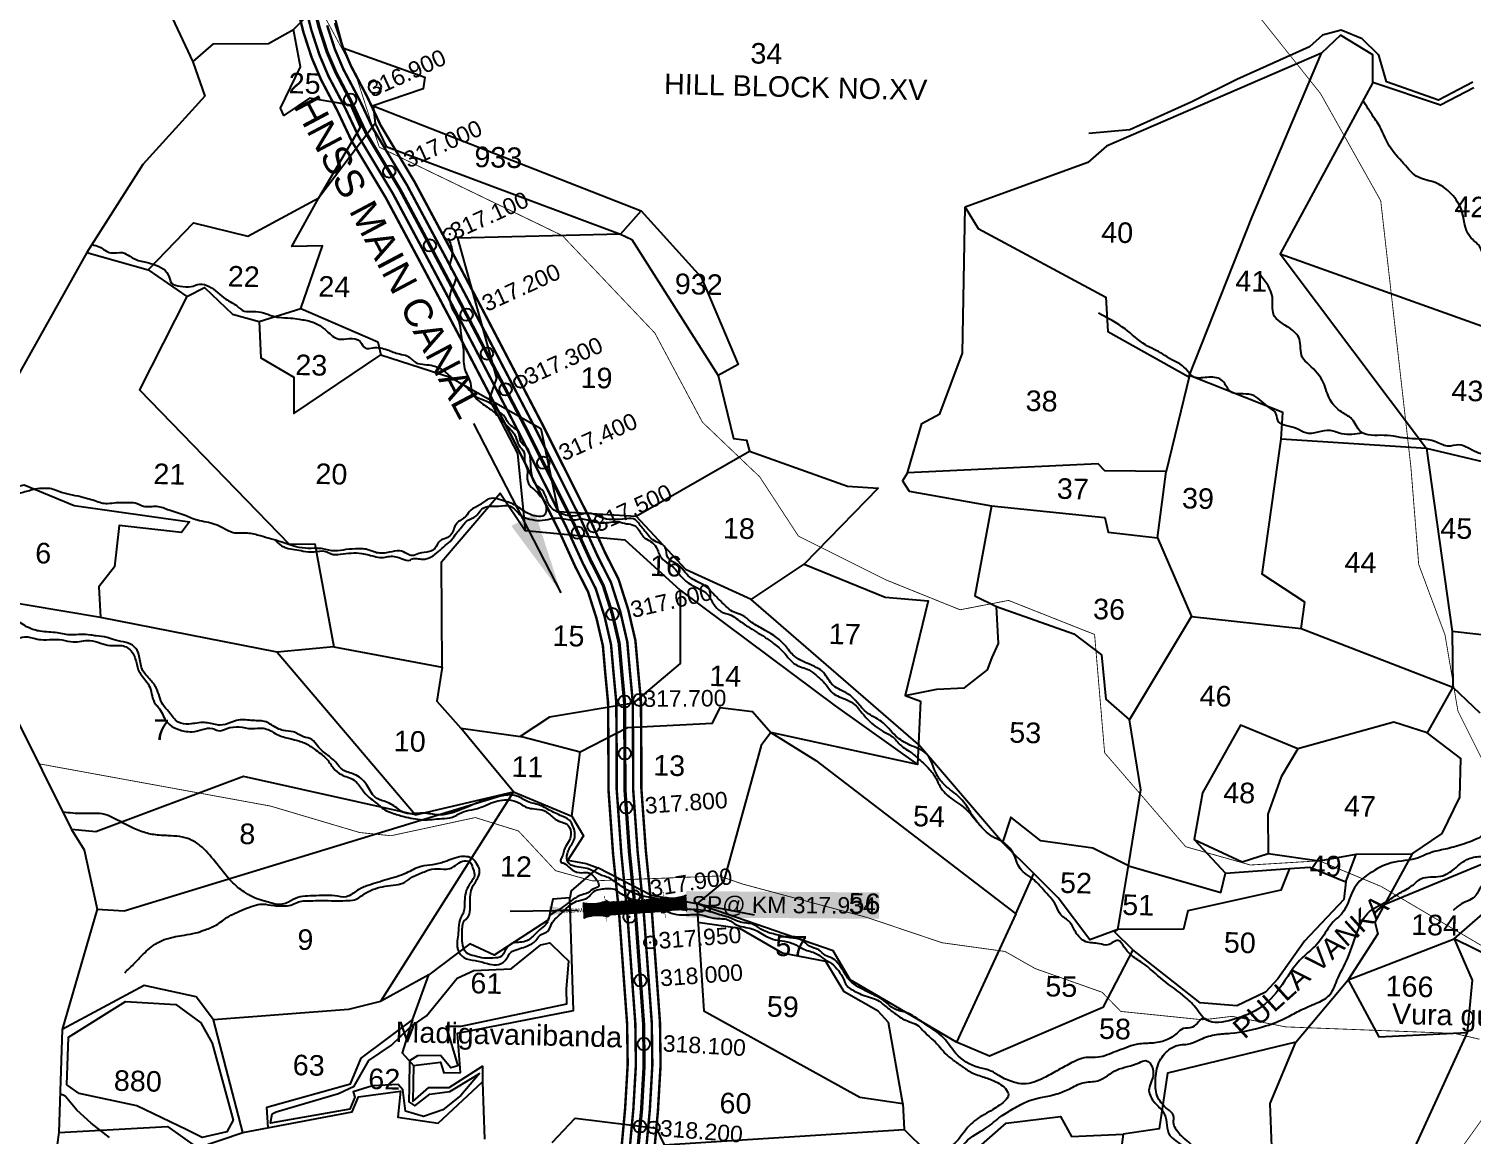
# Model space of a CAD drawing. Header units: feet. Extents: x 786471 to 797175, y 1568667 to 1582707.
# Drawn here: x 788539 to 790295, y 1574299 to 1575644 of the extents above; entities that cross this region are included whole.
import ezdxf
from ezdxf.enums import TextEntityAlignment as Align

# ---------------------------------------------------------------- set-up
doc = ezdxf.new("R2010")
doc.units = ezdxf.units.FT
doc.header["$LTSCALE"] = 15
doc.header["$MEASUREMENT"] = 0
doc.header["$PDMODE"] = 32
doc.header["$PDSIZE"] = 15
doc.linetypes.add('HIDDEN2', pattern=[0.1875, 0.125, -0.0625])
for name, color, linetype in [('CANAL1', 7, 'Continuous'), ('CSMark', 72, 'Continuous'), ('HILL', 17, 'Continuous'), ('PLOT', 7, 'Continuous'), ('PLOT NO', 7, 'Continuous'), ('ROADS', 6, 'Continuous'), ('STRUCTURE', 5, 'Continuous'), ('TANKS-STREAM', 4, 'Continuous'), ('text2', 7, 'Continuous'), ('VILLAGE STONES', 240, 'Continuous')]:
    doc.layers.add(name, color=color, linetype=linetype)
doc.layers.add('VILLAGE BOUNDRY', color=5, linetype='HIDDEN2', lineweight=100)
doc.styles.get("Standard").update_dxf_attribs({"font": 'arial.ttf'})
doc.linetypes.add('DOTS', pattern='A,1e-06,-3,["●",Standard,S=3,R=0,X=-1.25,Y=-1.25],-3', length=6.000001)
doc.dimstyles.get("Standard").update_dxf_attribs({"dimtxt": 0.18, "dimasz": 35, "dimexe": 0.18, "dimexo": 0.0625, "dimgap": 0.09, "dimtad": 0, "dimtih": 1, "dimtoh": 1, "dimdec": 4, "dimzin": 0, "dimdsep": 46, "dimtxsty": 'Standard', "dimcen": 0.09, "dimadec": 0, "dimazin": 0, "dimtfac": 1, "dimtdec": 4, "dimtofl": 0, "dimtmove": 0, "dimatfit": 3, "dimfxl": 1, "dimtolj": 1, "dimtzin": 0, "dimarcsym": 0})

# ---------------------------------------------------------------- blocks, each defined once
blk = doc.blocks.new('SP')
at = {"layer": 'STRUCTURE'}
h = blk.add_hatch(dxfattribs=at)
h.set_pattern_fill('DASH', color=256, scale=8, style=0)
edge = h.paths.add_edge_path()
edge.add_spline(control_points=[(769825.7, 1706742.1), (769825.3, 1706741.8), (769823.8, 1706740.8), (769820.9, 1706740.3), (769817, 1706739.7), (769811.4, 1706738.9), (769804, 1706739.7), (769798.4, 1706741), (769795.6, 1706741.6)], knot_values=[0, 0, 0, 0, 1.613557, 5.24513, 8.624976, 13.470124, 22.190216, 30.746377, 30.746377, 30.746377, 30.746377], degree=3, periodic=0)
edge.add_line((769795.6, 1706741.6), (769792.6, 1706739.6))
edge.add_line((769792.6, 1706739.6), (769732.6, 1706739.6))
edge.add_line((769732.6, 1706739.6), (769729.6, 1706741.6))
edge.add_spline(control_points=[(769729.6, 1706741.6), (769726.9, 1706740.9), (769721.3, 1706739.5), (769713.9, 1706738.5), (769708.3, 1706739.1), (769704.4, 1706739.6), (769701.5, 1706740), (769700, 1706741), (769699.5, 1706741.3)], knot_values=[0, 0, 0, 0, 8.556161, 17.276253, 22.121402, 25.501247, 29.13282, 30.746377, 30.746377, 30.746377, 30.746377], degree=3, periodic=0)
edge.add_line((769699.5, 1706741.3), (769699.5, 1706722.1))
edge.add_spline(control_points=[(769699.5, 1706722.1), (769700, 1706722.4), (769701.4, 1706723.4), (769704.3, 1706724), (769708.2, 1706724.5), (769713.8, 1706725.3), (769721.2, 1706724.5), (769726.8, 1706723.3), (769729.6, 1706722.6)], knot_values=[0, 0, 0, 0, 1.613557, 5.24513, 8.624976, 13.470124, 22.190216, 30.746377, 30.746377, 30.746377, 30.746377], degree=3, periodic=0)
edge.add_line((769729.6, 1706722.6), (769732.6, 1706724.6))
edge.add_line((769732.6, 1706724.6), (769792.6, 1706724.6))
edge.add_line((769792.6, 1706724.6), (769795.6, 1706722.6))
edge.add_spline(control_points=[(769795.6, 1706722.6), (769798.4, 1706723.3), (769803.9, 1706724.8), (769811.3, 1706725.8), (769817, 1706725.1), (769820.9, 1706724.7), (769823.8, 1706724.2), (769825.2, 1706723.3), (769825.7, 1706723)], knot_values=[0, 0, 0, 0, 8.556161, 17.276253, 22.121402, 25.501247, 29.13282, 30.746377, 30.746377, 30.746377, 30.746377], degree=3, periodic=0)
edge.add_line((769825.7, 1706723), (769825.7, 1706742.1))
h.paths.add_polyline_path([(769764.2, 1706732.1, -1), (769761.1, 1706732.1, -1)], flags=0)
h.paths.add_polyline_path([(769761.1, 1706732.1, 1), (769764.2, 1706732.1, 1)], flags=16)
at = {"layer": 'STRUCTURE', "const_width": 0.628}
for points in [[(769726.6, 1706747.6), (769726.6, 1706743.6), (769732.6, 1706739.6), (769792.6, 1706739.6), (769798.6, 1706743.6), (769798.6, 1706747.6)], [(769726.6, 1706716.6), (769726.6, 1706720.6), (769732.6, 1706724.6), (769792.6, 1706724.6), (769798.6, 1706720.6), (769798.6, 1706716.6)]]:
    blk.add_lwpolyline(points, dxfattribs=at)
at = {"layer": 'STRUCTURE', "color": 3}
blk.add_lwpolyline([(769732.6, 1706724.6), (769792.6, 1706724.6)], dxfattribs=at)
blk.add_lwpolyline([(769732.6, 1706724.6), (769792.6, 1706724.6)], dxfattribs=at)
at = {"layer": 'STRUCTURE', "color": 0}
blk.add_circle((769762.6, 1706732.1), 1.55, dxfattribs=at)
at = {"layer": 'STRUCTURE'}
for points in [[(769699.5, 1706741.3), (769700.9, 1706740.5), (769704.4, 1706739.6), (769707.8, 1706739.2), (769712.6, 1706738.8), (769721.3, 1706739.7), (769729.6, 1706741.6)], [(769825.7, 1706742.1), (769824.3, 1706741.3), (769820.8, 1706740.3), (769817.5, 1706739.8), (769812.7, 1706739.2), (769804, 1706739.9), (769795.6, 1706741.6)], [(769699.5, 1706722.1), (769700.9, 1706723), (769704.4, 1706724), (769707.7, 1706724.5), (769712.5, 1706725), (769721.2, 1706724.4), (769729.6, 1706722.6)], [(769825.7, 1706723), (769824.3, 1706723.8), (769820.8, 1706724.7), (769817.4, 1706725.1), (769812.6, 1706725.5), (769803.9, 1706724.6), (769795.6, 1706722.6)]]:
    blk.add_spline(points, degree=3, dxfattribs=at)
at = {"layer": 'STRUCTURE', "color": 0}
blk.add_text('STREAM', height=5, dxfattribs=at).set_placement((769684.3, 1706732.1), align=Align.MIDDLE_CENTER)
for points in [[(769727.4, 1706732.1), (769700.8, 1706732.1)], [(769824.4, 1706732.1), (769800.5, 1706732.1)]]:
    blk.add_leader(points, dimstyle='Standard', override={"dimasz": 10, "dimgap": 0.09, "dimtad": 0}, dxfattribs=at)

msp = doc.modelspace()

# ---------------------------------------------------------------- linework, layer by layer
for p in [(789269.7, 1574564.4, 7.1), (789294, 1574578, 7), (789294, 1574578, 7), (789294, 1574578, 7)]:
    msp.add_point(p)
at = {"linetype": 'HIDDEN2'}
msp.add_point((789294, 1574578, 7), dxfattribs=at)
at = {"layer": 'CANAL1', "color": 1, "linetype": 'HIDDEN2', "ltscale": 5, "const_width": 4}
msp.add_lwpolyline([(788884.7, 1575675.3), (788892.2, 1575645.3), (788901.8, 1575615.7), (788912.5, 1575590.7), (788932.6, 1575552.4), (788949.1, 1575517.4), (788990.6, 1575448.4), (789037, 1575361.5), (789079.7, 1575280.8), (789145.1, 1575155.5), (789201.5, 1575043.3), (789221.8, 1574998.7), (789237.8, 1574967), (789248.9, 1574932.2), (789257.1, 1574897), (789260.2, 1574862.2), (789263.6, 1574825.9), (789264, 1574779.3), (789264.1, 1574719.9), (789269.6, 1574642.5), (789272.9, 1574610.3), (789276.8, 1574571.9), (789286.8, 1574434.9), (789287.5, 1574384.2), (789284.4, 1574330), (789278.7, 1574268.7)], dxfattribs=at)
at = {"layer": 'CANAL1', "color": 1, "const_width": 3}
for points in [[(788865.2, 1575670.7), (788873, 1575639.8), (788883.1, 1575608.7), (788894.4, 1575582.1), (788914.7, 1575543.5), (788931.4, 1575508), (788973.2, 1575438.5), (789019.4, 1575352.1), (789062, 1575271.5), (789127.3, 1575146.4), (789183.4, 1575034.6), (789203.7, 1574990), (789219.3, 1574959.3), (789229.6, 1574926.9), (789237.3, 1574893.8), (789240.2, 1574860.4), (789243.6, 1574824.9), (789244, 1574779.2), (789244.1, 1574719.1), (789249.7, 1574640.7), (789256.9, 1574570.1), (789266.8, 1574434), (789267.5, 1574384.7), (789264.4, 1574331.5), (789258.8, 1574270.5)], [(788911.4, 1575650.9), (788920.6, 1575622.7), (788930.6, 1575599.2), (788950.5, 1575561.4), (788966.8, 1575526.8), (789008, 1575458.2), (789054.7, 1575370.9), (789097.4, 1575290.1), (789162.9, 1575164.6), (789219.5, 1575051.9), (789239.8, 1575007.3), (789256.4, 1574974.6), (789268.2, 1574937.5), (789276.9, 1574900.1), (789280.1, 1574864.1), (789283.6, 1574826.9), (789284, 1574779.4), (789284.1, 1574720.6), (789289.6, 1574644.2), (789296.7, 1574573.6), (789306.8, 1574435.8), (789307.5, 1574383.8), (789304.3, 1574328.5), (789298.7, 1574267)]]:
    msp.add_lwpolyline(points, dxfattribs=at)
at = {"layer": 'CANAL1', "color": 5, "const_width": 3}
for points in [[(788874.9, 1575673), (788882.6, 1575642.5), (788892.5, 1575612.2), (788903.4, 1575586.4), (788923.6, 1575548), (788940.3, 1575512.7), (788981.9, 1575443.4), (789028.2, 1575356.8), (789070.9, 1575276.2), (789136.2, 1575150.9), (789192.4, 1575038.9), (789212.8, 1574994.3), (789228.6, 1574963.2), (789239.3, 1574929.6), (789247.2, 1574895.4), (789250.2, 1574861.3), (789253.6, 1574825.4), (789254, 1574779.2), (789254.1, 1574719.5), (789259.7, 1574641.6), (789266.8, 1574571), (789276.8, 1574434.5), (789277.5, 1574384.5), (789274.4, 1574330.7), (789268.8, 1574269.6)], [(788901.8, 1575648.1), (788911.2, 1575619.2), (788921.5, 1575594.9), (788941.5, 1575556.9), (788957.9, 1575522.1), (788999.3, 1575453.3), (789045.9, 1575366.2), (789088.6, 1575285.5), (789154, 1575160.1), (789210.5, 1575047.6), (789230.8, 1575003), (789247.1, 1574970.8), (789258.6, 1574934.9), (789267, 1574898.5), (789270.1, 1574863.2), (789273.6, 1574826.4), (789274, 1574779.3), (789274.1, 1574720.2), (789279.6, 1574643.3), (789286.8, 1574572.7), (789296.8, 1574435.3), (789297.5, 1574384), (789294.4, 1574329.2), (789288.7, 1574267.9)]]:
    msp.add_lwpolyline(points, dxfattribs=at)
at = {"layer": 'CSMark', "color": 3}
for p in [(788929.8, 1575557.7), (788977.4, 1575470.3), (789026.9, 1575380.5), (789071.5, 1575296.3), (789096.3, 1575249), (789119, 1575205.5), (789164.8, 1575116.2), (789207, 1575031.1), (789248.9, 1574932.2), (789263.6, 1574825.9), (789264, 1574762.7), (789265.8, 1574697), (789275, 1574589.4), (789276.2, 1574577.4), (789283, 1574486.8), (789287.1, 1574409.6), (789282.5, 1574309.3)]:
    msp.add_point(p, dxfattribs=at)
at = {"layer": 'CSMark', "color": 2}
msp.add_point((789274, 1574578), dxfattribs=at)
at = {"layer": 'HILL', "lineweight": -2}
for points in [[(790295.7, 1575579.1), (790254, 1575557), (790190.8, 1575579.5), (790181.3, 1575612), (790161.2, 1575631.6), (790135.4, 1575642.1), (790112.9, 1575636), (790097.1, 1575622.1), (790008.4, 1575582.1), (789953.8, 1575555.1), (789878.2, 1575521.2), (789828.5, 1575516.5)], [(788839.8, 1574327), (788915.5, 1574349.3), (788934.6, 1574358.2), (788952.5, 1574389.4), (788980.3, 1574408.2), (789002.9, 1574430), (789022.9, 1574443.9), (789060.2, 1574489.8), (789080.3, 1574499), (789125.7, 1574500.9), (789162, 1574530.3), (789172.8, 1574532.4), (789187.7, 1574518), (789195.5, 1574510.8), (789192.7, 1574476.4), (789192.9, 1574457.9), (789064.5, 1574430.9), (789046.8, 1574430.8), (789060.9, 1574383.1), (789052.5, 1574380.8), (789039.6, 1574395.6), (789011.8, 1574395.3), (789001.9, 1574389.1), (789001.5, 1574357.3), (789001.3, 1574339.2), (789008.6, 1574334.6), (789026.9, 1574348.4), (789051, 1574351.7), (789080.7, 1574369.7), (789087.1, 1574373.6), (789064.7, 1574347), (789042.6, 1574329.6), (789018.9, 1574321.6), (788997.1, 1574327.8), (788994.1, 1574353.8), (788988.3, 1574360.4), (788957.1, 1574358.7), (788933.5, 1574351.6), (788935.5, 1574344.9), (788929.5, 1574330.3), (788844.4, 1574315.4), (788833, 1574313.4), (788834.8, 1574324.5), (788839.8, 1574327)], [(788585, 1574359.8), (788587.2, 1574417.8), (788656.7, 1574461.3), (788717.9, 1574457.8), (788748.1, 1574435.5), (788762, 1574410.8), (788787.7, 1574317), (788779.8, 1574302.8), (788750, 1574295.9), (788731, 1574305.1), (788670.4, 1574334.6), (788600, 1574349.5), (788585, 1574359.8)]]:
    msp.add_lwpolyline(points, dxfattribs=at)
at = {"layer": 'PLOT', "lineweight": -2}
for points in [[(788580.6, 1576038), (788618.8, 1575858.3), (788671.2, 1575747.9), (788701.1, 1575683.5), (788738.3, 1575603.5), (788753, 1575562), (788677.6, 1575478.9), (788609.7, 1575371.7), (788495.6, 1575169.4)], [(788903.6, 1575686), (788920.9, 1575620.7), (789020.8, 1575585), (789018.8, 1575571), (788957.8, 1575550.1), (789283.9, 1575422.4), (789356.9, 1575341.9), (789401.8, 1575235.9), (789377.7, 1575222.3), (789396.1, 1575145.7), (789412, 1575143.6), (789415.8, 1575130.3), (789534.9, 1575088), (789572.3, 1575085.3), (789482.3, 1574992.9), (789580.6, 1574953), (789632.9, 1574948.2), (789605, 1574833.2), (789623.8, 1574826.4), (789620.2, 1574749.3), (789441.8, 1574788.3), (789429.9, 1574772.4), (789384, 1574606.8), (789351.5, 1574579.9), (789296.6, 1574590), (789231.3, 1574623.6), (789198.6, 1574595.9), (789197, 1574587.1), (789176.6, 1574585.8), (789171, 1574560.6), (789104.9, 1574517.7), (789075.6, 1574531.4), (789025.5, 1574493.7), (788966.6, 1574461.1), (788927.9, 1574451.4), (788763.7, 1574438.8), (788742.4, 1574467.1), (788679.3, 1574480.8), (788579.7, 1574427.3)], [(788738.3, 1575603.5), (788763.6, 1575625.6), (788830.7, 1575626), (788860.8, 1575643), (788903.6, 1575686)], [(788609.7, 1575371.7), (788684.2, 1575351), (788739.2, 1575407.8), (788805.2, 1575391.9), (788891.9, 1575438.5), (788942.3, 1575524.2), (788930.7, 1575551), (788880.5, 1575559.6), (788849.3, 1575538.3), (788845, 1575547.4), (788869.5, 1575597.5), (788860.8, 1575643)], [(790296.7, 1575571.9), (790256.5, 1575551.2), (790173.8, 1575578.6), (790174.2, 1575612.1), (790134.8, 1575636.3), (790111.4, 1575614.4), (789849.9, 1575501), (789827.3, 1575481.2), (789677.9, 1575426.9), (789693.7, 1575400.9), (789849, 1575317.4), (789851.6, 1575275.7), (789950.2, 1575220.9), (790027.4, 1575415.2), (790111.4, 1575614.4)], [(790173.8, 1575578.6), (790061.2, 1575370.2), (790422.8, 1575240.8), (790394.9, 1575096.9), (790239.1, 1575133.5), (790062.6, 1575145.1), (790064.6, 1575177.3), (789950.9, 1575222.5), (789922.7, 1575105.8), (789848.1, 1575106.3), (789839.8, 1575115), (789607.9, 1575104.1), (789625.2, 1575164), (789647.4, 1575175.6), (789674.8, 1575249.3), (789677.9, 1575426.9)], [(788957.8, 1575550.1), (788960.2, 1575528.9), (788891.9, 1575438.5)], [(788960.2, 1575528.9), (788973.7, 1575500.7), (789258.8, 1575394.2), (789283.9, 1575422.4)], [(788684.2, 1575351), (788731.1, 1575318.3), (788752.6, 1575329.3), (788786.7, 1575296.8), (788819.3, 1575288.1), (788869.8, 1575303.8), (788896.4, 1575379.9), (788858.9, 1575379.1), (788891.9, 1575438.5)], [(789258.8, 1575394.2), (789060.5, 1575389.2), (789107.7, 1575219.3), (789098.8, 1575193.5)], [(789258.8, 1575394.2), (789272.4, 1575387.8), (789377.7, 1575222.3)], [(790061.2, 1575370.2), (790239.1, 1575133.5)], [(788731.1, 1575318.3), (788673.6, 1575205.1), (788855.5, 1575017.3), (788886.9, 1575017.6), (788909.9, 1574892.6), (789041.6, 1574867.9), (789041, 1574996), (789112.2, 1575079.1), (789142.8, 1575033.8)], [(788869.8, 1575303.8), (788963.5, 1575263.2), (788967.3, 1575247.6), (789051.7, 1575220.2), (789161.7, 1575158), (789183, 1575057.2), (789277.9, 1575051.4), (789415.8, 1575130.3)], [(788819.3, 1575288.1), (788821, 1575243.7), (788861.3, 1575220.4), (788861.3, 1575176), (788967.3, 1575247.6)], [(789098.8, 1575193.5), (789133.4, 1575127.6), (789142.8, 1575033.8), (789264.1, 1575022.7), (789331.5, 1574961.5), (789520.1, 1574820.7), (789620.2, 1574749.3)], [(790086.7, 1574914.6), (790091.2, 1574946.9), (790039.4, 1574980.9), (790062.6, 1575145.1)], [(790239.1, 1575133.5), (790270.7, 1574911.3)], [(789607.9, 1575104.1), (789601.7, 1575094.4), (789610.1, 1575081.9), (789709.9, 1575063.7), (789848, 1575049.7), (789852, 1575031.8), (789912.1, 1575025), (789922.7, 1575105.8)], [(788479.8, 1575076.3), (788533.1, 1575089.6), (788594, 1575064.2), (788734.4, 1575044.3), (788724.7, 1575031.4), (788648.8, 1575039.9), (788643, 1574989.6), (788624.3, 1574965.4), (788626.3, 1574928)], [(789709.9, 1575063.7), (789689.7, 1574954.5), (789716.1, 1574941.4)], [(789417.9, 1574949.9), (789338.7, 1574986.1), (789277.9, 1575051.4)], [(789912.1, 1575025), (789953.6, 1574929.2)], [(789621.3, 1574773.6), (789417.9, 1574949.9), (789482.3, 1574992.9)], [(788447.4, 1574958.1), (788591, 1574670.2), (788606.1, 1574645.6), (788622.2, 1574573.4), (788579.7, 1574427.3), (788575.3, 1574301.8), (788571.6, 1574272.7), (788558.8, 1574174), (788460.7, 1574078.4)], [(788909.9, 1574892.6), (788841.2, 1574885.8), (788626.3, 1574928), (788447.4, 1574958.1)], [(789331.5, 1574961.5), (789331.3, 1574872.1), (789274.1, 1574824), (789172.4, 1574807.1), (789136.8, 1574783.5)], [(789605, 1574833.2), (789643.4, 1574841), (789677.1, 1574842.8), (789705.1, 1574864.3), (789710.8, 1574879.4), (789718.8, 1574896.7), (789716.1, 1574941.4), (789810.3, 1574908.3), (789844.1, 1574882.7), (789849.3, 1574828.8), (789878.1, 1574803.7), (789953.6, 1574929.2), (790086.7, 1574914.6), (790271.4, 1574843.4), (790240.3, 1574788.1), (790199.4, 1574800.9), (790082.9, 1574768.6), (790013, 1574797.4), (789966.6, 1574714.8), (789956.8, 1574658.2), (790015, 1574631.1), (790046.6, 1574641.4), (790108.9, 1574632.3), (790153.8, 1574640.4), (790221.8, 1574640.6), (790258.2, 1574665.7), (790279.9, 1574709.8), (790281.1, 1574756.5), (790240.3, 1574788.1)], [(790331.6, 1574904.3), (790270.7, 1574911.3), (790271.4, 1574843.4), (790304, 1574812.4)], [(788841.2, 1574885.8), (789009.3, 1574688.1), (789128.7, 1574716.1)], [(789041.6, 1574867.9), (789035.2, 1574826.6), (789064.5, 1574793.7), (789140.1, 1574783), (789209.5, 1574764.8), (789267.3, 1574794.4), (789370.5, 1574799.5), (789380, 1574818.8), (789419.3, 1574814), (789441.8, 1574788.3)], [(789876.7, 1574626.3), (789891.8, 1574718.7), (789878.1, 1574803.7)], [(788622.2, 1574573.4), (788655, 1574571.4), (789128.7, 1574716.1), (789064.5, 1574793.7)], [(789441.8, 1574788.3), (789496.4, 1574754.4), (789739.8, 1574567.8), (789761.6, 1574616.7), (789723.5, 1574654.6), (789621.3, 1574773.6)], [(789128.7, 1574716.1), (789199.4, 1574686.6), (789209.5, 1574764.8)], [(790082.9, 1574768.6), (790062.5, 1574734.5), (790046.2, 1574689.1), (790046.6, 1574641.4)], [(789009.3, 1574688.1), (788800.2, 1574734.9), (788620.5, 1574667.6), (788591, 1574670.2)], [(789128.7, 1574716.1), (788966.6, 1574461.1)], [(789199.4, 1574686.6), (789213.6, 1574662.8), (789194.6, 1574632.9), (789216.9, 1574629), (789231.3, 1574623.6)], [(789956.8, 1574658.2), (789994.8, 1574617.1), (790072.8, 1574622.9), (790061.9, 1574596.8), (789949, 1574571.3), (789943.5, 1574549.2), (789863.7, 1574548.8), (789876.7, 1574626.3), (789833.3, 1574647.6), (789770, 1574656.4), (789733.7, 1574685.5), (789723.5, 1574654.6)], [(789876.7, 1574626.3), (789989, 1574593.9), (789994.8, 1574617.1)], [(790072.8, 1574622.9), (790097.2, 1574624.5), (790141, 1574606.7), (790153.8, 1574640.4)], [(790221.8, 1574640.6), (790176.3, 1574557.6), (790180, 1574543.6), (790143.8, 1574487.8), (790272.8, 1574537.4), (790377.4, 1574628.7), (790335.7, 1574640.1), (790187.8, 1574578.6)], [(789863.7, 1574548.8), (789829.9, 1574536.3), (789791.2, 1574587.1), (789761.6, 1574616.7)], [(790141, 1574606.7), (790138.8, 1574585.2), (790090.9, 1574534.5), (790058.5, 1574488.8), (790043.5, 1574472.7), (790008.7, 1574455.9), (789964, 1574459.5), (789882.2, 1574524), (789859.8, 1574545.9), (789863.7, 1574548.8)], [(790459.5, 1574609.1), (790447.6, 1574594.1), (790439.2, 1574555.2), (790418, 1574559.3), (790411.5, 1574557.8), (790406.3, 1574538.3), (790364.2, 1574546.6), (790348.8, 1574500.2), (790272.8, 1574537.4), (790294.7, 1574487.3), (790288.9, 1574423.4), (790225, 1574284.6), (790161.1, 1574126.5), (790025.4, 1574098.3)], [(789007.1, 1574383.3), (789039.7, 1574387.6), (789043.7, 1574374.5), (789064.1, 1574375.1), (789060.3, 1574422.8), (789201.7, 1574450.5), (789197, 1574587.1)], [(789517.4, 1574522.8), (789351.5, 1574579.9)], [(789351.5, 1574579.9), (789360.1, 1574449.8), (789550.1, 1574344.9), (789602.1, 1574337.4), (789603.9, 1574305.5)], [(789602.1, 1574337.4), (789584.7, 1574435.6), (789572.2, 1574449.6), (789530.7, 1574473), (789508.4, 1574509.9), (789456, 1574520.2), (789403.8, 1574550.2), (789353, 1574557.3)], [(789739.8, 1574567.8), (789667.5, 1574411.7), (789579.8, 1574463.1), (789538.3, 1574487.7), (789517.4, 1574522.8)], [(789882.2, 1574524), (789845.6, 1574453.8), (789707.8, 1574394.9), (789667.5, 1574411.7)], [(788830, 1574307.7), (788828.5, 1574332.6), (788930.1, 1574361.1), (788943.1, 1574392.2), (789005.7, 1574439.1), (789025.5, 1574493.7)], [(790080.2, 1574411.9), (790143.8, 1574487.8), (790181.5, 1574418.3), (790288.9, 1574423.4)], [(788575.3, 1574301.8), (788707.7, 1574309.1), (788744.3, 1574283.5), (788799.5, 1574301.9), (788763.7, 1574438.8)], [(789005.7, 1574439.1), (788993.3, 1574398.7), (789007.1, 1574383.3), (789006.1, 1574339.7), (789025.6, 1574356.7), (789050.3, 1574356.9), (789090.7, 1574382.8), (789090.9, 1574363.7)], [(790051.8, 1574263.3), (790049.3, 1574337.2), (790080.2, 1574411.9), (789924, 1574374.2), (789913.9, 1574306.4), (789870.1, 1574300)], [(788799.5, 1574301.9), (788932.5, 1574327.2), (788940.2, 1574345.5), (788991.2, 1574352.2), (788987.9, 1574320.5), (789037, 1574313.4), (789090.9, 1574363.7), (789093.5, 1574293.9)], [(789175.8, 1574289.8), (789203.4, 1574319.4), (789302.1, 1574307.3), (789312, 1574286.8), (789603.9, 1574305.5), (789658.1, 1574252.3), (789727.9, 1574313.2), (789794.1, 1574321.5), (789807.3, 1574297.1), (789870.1, 1574300), (789840.4, 1574074)]]:
    msp.add_lwpolyline(points, dxfattribs=at)
at = {"layer": 'ROADS', "linetype": 'DOTS', "lineweight": -3, "ltscale": 0.25, "const_width": 1}
for points in [[(790457.4, 1574566.1), (790414.7, 1574558.5), (790342.8, 1574624.8), (790310.6, 1574748.3), (790277.5, 1574814.4), (790261.8, 1574907), (790229.8, 1574992.6), (790220.3, 1575111.1), (790183.6, 1575434.8), (790110.5, 1575564.9), (790023.7, 1575673.7), (789959.7, 1575803.1), (789927.5, 1575871.7), (789772.4, 1575981.2), (789585.5, 1576151.3), (789511.5, 1576201.5)], [(790366.2, 1574493.9), (790184, 1574601.2), (790108.9, 1574632.3), (790025.1, 1574627.2), (789946.4, 1574649.4), (789847.7, 1574763.7), (789835.5, 1574907.5), (789730.8, 1574948.9), (789671.9, 1574937.5), (789581.6, 1574973.9), (789475.2, 1575027.1), (789428.2, 1575099), (789358.4, 1575165.6), (789300.5, 1575274), (789188, 1575392.4), (789008.5, 1575479.1), (788965.3, 1575499.9), (788935.9, 1575590.2), (788895, 1575665.7), (788839, 1575726.4), (788819.9, 1575830.1), (788747.1, 1576003.8), (788737.4, 1576068.3), (788733.4, 1576139)], [(788551.1, 1574750.3), (788832.8, 1574698.9), (788941.4, 1574666.7), (788979.5, 1574662.8), (789082.1, 1574684.9), (789134.6, 1574668.6), (789179.7, 1574620.3), (789224.6, 1574607.9), (789310.6, 1574611.2), (789378.9, 1574613.9), (789406.8, 1574604.2), (789558.2, 1574563.6), (789649.9, 1574532.7), (789726.6, 1574522.1), (789763.2, 1574501.3), (789844.6, 1574472.5), (789867.4, 1574449.2), (789967.2, 1574439), (790002.9, 1574443.2), (790068, 1574430.4), (790273.3, 1574422.5), (790303.7, 1574415.4)], [(790359.7, 1574391.7), (790229.4, 1574209.9), (790146.1, 1574123.4), (790129.3, 1574038.5), (790134.6, 1573982.7), (790057.5, 1573922.5), (790025.1, 1573905.5), (789834.2, 1573815.5), (789669.3, 1573704.6), (789530.6, 1573613.8), (789463, 1573509.1), (789403.7, 1573444.3), (789293.5, 1573412.1), (789238.2, 1573385.4), (789173.8, 1573345.4), (789057.5, 1573247.6)]]:
    msp.add_lwpolyline(points, dxfattribs=at)
at = {"layer": 'TANKS-STREAM', "lineweight": -2}
msp.add_lwpolyline([(788637.1, 1574295.9), (788614.8, 1574313.2), (788597.2, 1574329.1), (788583.1, 1574346.1), (788577, 1574349)], dxfattribs=at)
for points in [[(790394.9, 1575096.9), (790393.2, 1575133.5), (790391, 1575164.3), (790382.7, 1575193.5), (790390.2, 1575220.3), (790381.6, 1575237.2), (790371.2, 1575249.4), (790355.6, 1575277.8), (790347.1, 1575297.2), (790333.5, 1575317.2), (790312.7, 1575343.4), (790303.7, 1575379.5), (790292.4, 1575390.9), (790281.3, 1575424.9), (790267.2, 1575445.3), (790249.9, 1575456.8), (790229.5, 1575463.3), (790211.5, 1575480), (790194, 1575501.5), (790180.6, 1575528.3), (790174.8, 1575536.6), (790162.1, 1575557.1)], [(788615.9, 1575381.5), (788624.7, 1575378.7), (788638.6, 1575371.6), (788652.8, 1575371.7), (788661.8, 1575367.4), (788672.1, 1575362.3), (788687, 1575358.7), (788699.6, 1575353.6), (788708.6, 1575344.8), (788712.7, 1575334.5), (788723, 1575330.9), (788736.3, 1575330.4), (788746.9, 1575333.4), (788758.2, 1575330.7), (788778.5, 1575315.3), (788792.1, 1575306.9), (788800.8, 1575300.7), (788812.2, 1575300.3), (788824.3, 1575298.5), (788834.8, 1575295), (788842.9, 1575293.1), (788857.4, 1575292.2), (788867.7, 1575290.8), (788883.4, 1575287.6), (788901.5, 1575276.3), (788916, 1575266.6), (788928.7, 1575267.3), (788942.1, 1575263.5), (788948.1, 1575255.8), (788957.7, 1575256), (788975.1, 1575253.6), (788989.7, 1575248.6), (788999.6, 1575245.9), (789009.9, 1575238), (789020.5, 1575235.7), (789031, 1575234.3), (789045.9, 1575226.4), (789055.6, 1575218), (789064.8, 1575212.7), (789079.8, 1575198.9), (789085.3, 1575192.2), (789093.2, 1575186.3), (789105.4, 1575177.2), (789115.8, 1575166.6), (789128, 1575153.1), (789131, 1575148.4), (789135, 1575137.5), (789141, 1575129.7), (789142.5, 1575116.6), (789145.5, 1575107.2), (789145.1, 1575099.3), (789148.3, 1575088.7), (789156.2, 1575081.5), (789161.6, 1575075.3), (789166.5, 1575069.4), (789168.2, 1575059), (789167.2, 1575053.6), (789148.5, 1575053.6), (789140.4, 1575058.1), (789125.7, 1575067.1), (789119, 1575069.1), (789098.9, 1575072.4), (789087.8, 1575065), (789076.6, 1575058.7), (789070.5, 1575051.1), (789059.3, 1575042.4), (789052.3, 1575028.5), (789046.5, 1575024.5), (789039.6, 1575021.9), (789032.7, 1575012.1), (789026.4, 1575008.3), (789013.4, 1575005.9), (789005.5, 1575003.4), (788999.2, 1575005.6), (788989.9, 1575009.2), (788977.5, 1575007.4), (788962.1, 1575006.9), (788947.7, 1575011.4), (788940, 1575011.7), (788924.8, 1575010.6), (788911.2, 1575009), (788896.7, 1575011.6), (788889.8, 1575012.2), (788875.4, 1575012.3), (788845.5, 1575020.1), (788820.7, 1575027.3), (788805.1, 1575030.6), (788787.5, 1575031.2), (788775.3, 1575036.9), (788755, 1575044.1), (788744, 1575046.3), (788729.3, 1575052), (788709.7, 1575058.5), (788694.7, 1575063), (788678.6, 1575063), (788668.3, 1575067.2), (788659.3, 1575067.4), (788645.4, 1575067.4), (788634.8, 1575066.4), (788627.2, 1575067.2), (788619.2, 1575069.9), (788610.3, 1575072.5), (788598.8, 1575075.5), (788585.1, 1575078.4), (788572.2, 1575082.4), (788564.6, 1575084.9), (788557.8, 1575085), (788546.3, 1575084.1), (788539.8, 1575082.3), (788524.5, 1575078.9), (788510.2, 1575076.9), (788498.6, 1575071.5), (788477.8, 1575068.9)], [(790451.1, 1574894.2), (790439.5, 1574891.8), (790425.8, 1574872.5), (790418.9, 1574850.4), (790400.6, 1574839.2), (790394.5, 1574828.2), (790386.6, 1574807.2), (790376.6, 1574790), (790369.8, 1574772.2), (790367.8, 1574753.7), (790339.9, 1574718.9), (790331.9, 1574707.3), (790328.5, 1574694.4), (790318.6, 1574673.6), (790305.1, 1574661.4), (790282.7, 1574652.1), (790261.8, 1574646.4), (790244.2, 1574642.1), (790229.5, 1574636), (790196.3, 1574629.7), (790170.3, 1574617.1), (790154.4, 1574603.7), (790135.7, 1574567.5), (790125.8, 1574558.2), (790110.5, 1574536.2), (790084.9, 1574511.1), (790056.4, 1574471.7), (790026.7, 1574447.8), (790006.7, 1574440.2), (789974.7, 1574437.3), (789967.5, 1574441.9), (789959.9, 1574452), (789946.2, 1574466.3), (789918.8, 1574487.3), (789893.5, 1574508.4), (789879.3, 1574518.4), (789871.6, 1574527.4), (789864, 1574535.6), (789851.6, 1574530), (789841.3, 1574531.5), (789824.9, 1574534), (789812.5, 1574545.5), (789805, 1574558.1), (789794.6, 1574566.5), (789788.6, 1574577.5), (789773, 1574597.4), (789761.8, 1574609.1), (789745, 1574622.8), (789736.6, 1574641.6), (789722.5, 1574655.7), (789711, 1574662), (789698, 1574673.2), (789687.7, 1574686.2), (789682.4, 1574694.9), (789671.3, 1574709.2), (789653.2, 1574724.4), (789643.4, 1574737.1), (789630.7, 1574762.7), (789610.9, 1574772.9), (789593.7, 1574784), (789576.2, 1574801.6), (789558.5, 1574812.6), (789535.1, 1574835.5), (789517.7, 1574845.3), (789505.6, 1574861.3), (789486.8, 1574872.1), (789468.6, 1574882.7), (789457.5, 1574895.7), (789431.4, 1574914.4), (789417, 1574923.3), (789407.3, 1574930.6), (789397.2, 1574934.5), (789382.2, 1574946.5), (789371.5, 1574957.2), (789361.1, 1574967), (789342.9, 1574977.1), (789328.5, 1574992.5), (789316.3, 1575001.2), (789313.2, 1575013.4), (789298.1, 1575022.4), (789290.8, 1575030.4), (789281.7, 1575041.6), (789277.1, 1575046.9), (789265.6, 1575048.2), (789234.2, 1575050), (789222.9, 1575054.7), (789198, 1575051.2), (789190, 1575053.4), (789180.3, 1575057.3), (789172.5, 1575064.2), (789166.8, 1575077.7), (789163.3, 1575083.3), (789156.8, 1575088.6), (789150.4, 1575103.8), (789149.4, 1575118.7), (789144.4, 1575135.1), (789137.8, 1575141.4), (789135.2, 1575152.2), (789122.6, 1575164.3), (789116.5, 1575174.1), (789111.7, 1575177.9), (789101.9, 1575187.6), (789078.5, 1575200.8), (789076.6, 1575213.1), (789073.3, 1575221.5), (789069.5, 1575231), (789068, 1575253.1), (789065, 1575273.4), (789062.4, 1575287.9), (789053.9, 1575304.8), (789051.8, 1575322.2), (789058.1, 1575344.1), (789051.8, 1575354), (789053.5, 1575365.6), (789054.4, 1575371.5), (789049.4, 1575389.4)], [(790464.2, 1574902.1), (790463.5, 1574925.5), (790461.8, 1574972.5), (790455.6, 1574984.1), (790448, 1574993.1), (790445.3, 1575015.4), (790439.7, 1575040.9), (790438.8, 1575056.9), (790432.6, 1575068.1), (790420.3, 1575078.3), (790406.6, 1575094.8), (790388.4, 1575101.4), (790373.8, 1575107.1), (790354.5, 1575110), (790340.4, 1575116.1), (790328.8, 1575121.8), (790319, 1575124.4), (790300.1, 1575129), (790278.8, 1575137.9), (790264.9, 1575136.5), (790249.3, 1575142.1), (790218.5, 1575145.6), (790187.7, 1575149.6), (790159.1, 1575154), (790148.4, 1575169.4), (790135.9, 1575178.1), (790122, 1575192.9), (790114, 1575213.4), (790096.4, 1575235.4), (790088.2, 1575244.6), (790084.6, 1575266.7), (790073, 1575279.7), (790053.2, 1575296.8), (790051.9, 1575317), (790036.8, 1575344.6)], [(790161.1, 1575152.5), (790136.4, 1575151.4), (790122.2, 1575155.3), (790092.3, 1575152.5), (790081.9, 1575157.4), (790069.2, 1575161.2), (790059.3, 1575166.1), (790056.4, 1575175.4), (790046.2, 1575184.6), (790026.4, 1575199), (790000.8, 1575202.7), (789991.2, 1575215.7), (789974.6, 1575220.3), (789956.2, 1575220.4), (789942.4, 1575234.3), (789929.4, 1575241.5), (789918.4, 1575248.4), (789897.3, 1575259.7), (789872.6, 1575278.9), (789840.4, 1575298)], [(788838.2, 1575022.4), (788846.5, 1575015.3), (788852, 1575012.8), (788862.3, 1575010.9), (788872.8, 1575008.9), (788886.1, 1575008), (788899.9, 1575008.5), (788906.7, 1575005.5), (788917.9, 1575005.2), (788944.1, 1575006.1), (788961.3, 1575002), (788970.5, 1575001.1), (788977.7, 1575002.4), (788993.2, 1574999.5), (789002.6, 1574997.9), (789004.2, 1574998.9), (789018.1, 1574999), (789028.6, 1575001.9), (789045.3, 1575015.6), (789053.2, 1575022.4), (789059.3, 1575030.8), (789064.3, 1575036.5), (789072.3, 1575046.1), (789082.8, 1575051.2), (789088.6, 1575058.4), (789095.2, 1575062.8), (789110.6, 1575063.5), (789124.9, 1575063.5), (789130.7, 1575059.1), (789138.6, 1575051.4), (789148, 1575047.8), (789160.8, 1575046.2), (789173.3, 1575048), (789183, 1575049.1), (789202.5, 1575046.8), (789210.1, 1575047.9), (789227, 1575044.6), (789236.4, 1575043.3), (789256.6, 1575044.3), (789266, 1575042.2), (789275.2, 1575040.1), (789279.5, 1575036.7), (789288.5, 1575024.7), (789295.4, 1575020.6), (789302.1, 1575013.5), (789308.5, 1575000.6), (789317.1, 1574993.6), (789324.4, 1574987.9), (789331, 1574979.8), (789341.1, 1574970.1), (789365, 1574955.7), (789372.1, 1574944.4), (789380.3, 1574935.8), (789393.3, 1574930.8), (789401.3, 1574925.7), (789413.8, 1574917), (789433.8, 1574904.5), (789445, 1574896.6), (789457.2, 1574885.8), (789471.9, 1574870.8), (789487.8, 1574864.3), (789497.2, 1574857.5), (789510.3, 1574844.5), (789517, 1574836.3), (789524.8, 1574831.8), (789544, 1574822), (789549.8, 1574815.6), (789562.2, 1574801.5), (789580.7, 1574788.3), (789589.9, 1574782.9), (789602.3, 1574770.5), (789609.8, 1574765.8), (789620.5, 1574757), (789626.8, 1574751.4), (789635.1, 1574743.1), (789643.5, 1574730.8), (789647.3, 1574723), (789654.3, 1574714), (789662.9, 1574706.9), (789672.4, 1574700.5), (789696.1, 1574675.3)], [(789974.7, 1574437.3), (789968.8, 1574440.7), (789954.5, 1574430), (789943.2, 1574428.3), (789935.9, 1574422.8), (789922.2, 1574414.2), (789904.4, 1574410.6), (789885.9, 1574409), (789873.5, 1574404.9), (789861.8, 1574400.6), (789839.7, 1574393.5), (789825.2, 1574393), (789805.6, 1574385.7), (789789.8, 1574377.1), (789773.7, 1574368.4), (789749.3, 1574361), (789737, 1574363.2), (789719.8, 1574370.7), (789707.7, 1574377.4), (789694.2, 1574381), (789666.8, 1574398.2), (789652.1, 1574416.7), (789627.2, 1574435.3), (789605.1, 1574448.2), (789591.1, 1574452.6), (789581.3, 1574460.8), (789564.8, 1574470.3), (789552.3, 1574476.6), (789540.4, 1574484.1), (789528.6, 1574500.4), (789515.3, 1574514.3), (789508.3, 1574517.2), (789499.9, 1574523.9), (789488.7, 1574528.6), (789479.4, 1574535.9), (789465, 1574538.8), (789448.9, 1574542.4), (789432.7, 1574547.5), (789420.2, 1574554.9), (789404.8, 1574557.8), (789390, 1574563.7), (789381.6, 1574566.1), (789363.1, 1574571.5), (789334.8, 1574573.7), (789319.2, 1574578.4), (789310.4, 1574583.9), (789297.2, 1574587.4), (789279.5, 1574591.3), (789254.4, 1574605.2), (789242.3, 1574612.6), (789235.9, 1574614.6), (789229.4, 1574617.8), (789218.4, 1574622.8), (789198.7, 1574627.2), (789195, 1574630.1), (789194.1, 1574641.3), (789196.3, 1574646.9), (789202.7, 1574659.2), (789200.9, 1574674.5), (789196.6, 1574681.6), (789185.5, 1574687.6), (789170.1, 1574695.1), (789162.3, 1574699.2), (789145.5, 1574704.5), (789132.8, 1574711), (789109.8, 1574710.3), (789082.5, 1574702), (789037.3, 1574688.2), (789018.3, 1574690.2), (788993.8, 1574691.6), (788986.6, 1574696.8), (788971.1, 1574704.7), (788960.2, 1574709.8), (788949.7, 1574725.2), (788934.8, 1574737.4), (788920.4, 1574743.2), (788913.1, 1574751.2), (788902.8, 1574760.5), (788890.2, 1574771.9), (788883.1, 1574779.8), (788873, 1574783.1), (788860.7, 1574789.1), (788848.8, 1574790.7), (788834.1, 1574797.6), (788827.5, 1574801.2), (788811.9, 1574802.8), (788793.7, 1574803.4), (788784.7, 1574800.4), (788771.7, 1574797.2), (788756.5, 1574800), (788752.8, 1574800.4), (788733.8, 1574798.6), (788720.8, 1574800.8), (788709.3, 1574813.5), (788701.9, 1574822.2), (788694, 1574842.5), (788685.7, 1574853.4), (788676.1, 1574867.2), (788672.8, 1574883.1), (788667.2, 1574892.6), (788657.3, 1574897.7), (788644.3, 1574900.5), (788634.1, 1574903.8), (788620.8, 1574905.7), (788614.3, 1574906.8), (788602.1, 1574907.6), (788591.1, 1574906.9), (788573.7, 1574909.5), (788552.9, 1574911.4), (788538.4, 1574915.8), (788529.9, 1574920.9), (788520.3, 1574927.8), (788511.6, 1574943.1), (788509.3, 1574956.4), (788506.2, 1574966.6), (788501.4, 1574973.9), (788496.6, 1574983.7), (788488.2, 1574994.8), (788482.7, 1575000.6), (788477.7, 1575003.6), (788465.2, 1575008.7), (788462, 1575011.4), (788467.9, 1575007.1), (788474.6, 1575001.2), (788481.8, 1574997.2), (788487.2, 1574991), (788492.2, 1574980.9), (788500.2, 1574967.7), (788502.3, 1574961.6), (788504.9, 1574951), (788505.9, 1574938.6), (788516.3, 1574923.6), (788521.8, 1574921.9), (788524.8, 1574916), (788522.4, 1574915.9), (788515.2, 1574918.9), (788503.6, 1574923.1), (788495.4, 1574923.2), (788486.9, 1574926.1), (788474.5, 1574930.1), (788467.8, 1574932), (788460.8, 1574931.3)], [(788487.6, 1574877.4), (788493.2, 1574880.5), (788498, 1574887.4), (788502.1, 1574892.3), (788510.8, 1574894.8), (788518.2, 1574897.9), (788525.5, 1574901.9), (788530.9, 1574904.2), (788544.5, 1574903), (788553.6, 1574901.2), (788567, 1574901.5), (788579.5, 1574900.8), (788592.9, 1574898.5), (788613, 1574900.2), (788626.3, 1574897), (788637.6, 1574894), (788654, 1574893.6), (788660.7, 1574890.2), (788668.5, 1574878), (788672.1, 1574864.6), (788676, 1574858), (788686, 1574843.4), (788693, 1574822.8), (788696.7, 1574818.8), (788705.8, 1574802.7), (788715.2, 1574794.5), (788727.8, 1574790.1), (788737.7, 1574789.2), (788750.3, 1574792), (788762.2, 1574793.2), (788769, 1574790.6), (788779.9, 1574793.1), (788794.8, 1574795.1), (788810.2, 1574793), (788824.2, 1574793.5), (788831.8, 1574791), (788841.2, 1574785.8), (788856.6, 1574780.9), (788862.3, 1574779.5), (788875.8, 1574774.9), (788888.1, 1574766.8), (788901.9, 1574755.4), (788909.7, 1574744.8), (788919.2, 1574737.1), (788934.6, 1574730.3), (788944.8, 1574718.6), (788953, 1574709.3), (788960.8, 1574703.3), (788971.9, 1574694.4), (788980.7, 1574690.5), (788995.2, 1574686.2), (789018.1, 1574682.3), (789041.3, 1574683.7), (789054.3, 1574685.5), (789068.4, 1574692.3), (789081, 1574695), (789096.3, 1574700.5), (789106.9, 1574704.6), (789117.7, 1574706.3), (789132.6, 1574703.9), (789144.9, 1574697.3), (789154.2, 1574695.5), (789165.6, 1574693.4), (789177.3, 1574684.4), (789186.2, 1574679.6), (789192.6, 1574677.4), (789196.7, 1574672.7), (789198.1, 1574661.5), (789190.3, 1574645.6), (789188.5, 1574639.2), (789186, 1574630.9), (789189.7, 1574629.3), (789197.4, 1574623.3), (789208.9, 1574617.9), (789218.6, 1574617.9), (789226.8, 1574612.7), (789230.6, 1574607.5), (789232.2, 1574601.4), (789224.9, 1574597.8), (789218.9, 1574593.3), (789212.2, 1574591.1), (789200.8, 1574585.3), (789183, 1574572.5), (789171.6, 1574563.5), (789169.1, 1574556.7), (789162.3, 1574550), (789155, 1574543.2), (789143.2, 1574534.5), (789125.5, 1574531.1), (789118.2, 1574522.3), (789114.1, 1574516.5), (789103.3, 1574514.1), (789092.7, 1574514.1), (789080.7, 1574516.6), (789071.4, 1574520.4), (789066.5, 1574532.6), (789066.3, 1574549.5), (789067.4, 1574557), (789073.8, 1574565.1), (789076, 1574576), (789076.3, 1574591.4), (789078.9, 1574600.6), (789085.6, 1574612.5), (789087.3, 1574621.2), (789083.7, 1574628.9), (789080.4, 1574633.6), (789065.5, 1574637.4), (789044.8, 1574631.1), (789030.2, 1574627.5), (789016.1, 1574625.4), (788997.9, 1574617.3), (788974.8, 1574609.5), (788951.9, 1574602.3), (788938.9, 1574596.7), (788925.3, 1574588.6), (788911.3, 1574589.7), (788896.8, 1574590), (788892, 1574590), (788878, 1574589.4), (788866.1, 1574587.9), (788854.9, 1574582), (788838.9, 1574579.6), (788830.7, 1574582), (788821.8, 1574584.4), (788801, 1574594.4), (788785.5, 1574607.2), (788765.6, 1574631.2), (788747.1, 1574650.9), (788735.5, 1574658.2), (788708.5, 1574662.8), (788691.2, 1574664.1), (788675, 1574668.3), (788642.1, 1574684.2), (788631.6, 1574688.5), (788604.3, 1574689.7), (788580.4, 1574691.4)], [(789952.8, 1574034), (789954.1, 1574040.6), (789959.2, 1574048.5), (789957.6, 1574063.9), (789962.2, 1574077.3), (789965.3, 1574096.2), (789962.6, 1574113.2), (789962, 1574126.7), (789969.3, 1574144.8), (789971.8, 1574158.8), (789970.2, 1574186.9), (789972.3, 1574209.8), (789967.6, 1574224.1), (789963.3, 1574238.3), (789965.4, 1574261.2), (789956.3, 1574284.2), (789939.4, 1574299.7), (789931.7, 1574314.3), (789931.5, 1574322.1), (789922.3, 1574332.1), (789910.8, 1574349.1), (789909.8, 1574368.1), (789915, 1574389.6), (789928, 1574404), (789934.2, 1574407.3), (789950.4, 1574409.8), (789964.7, 1574415.5), (789983.9, 1574421.1), (790000.7, 1574422.7), (790043.6, 1574431.5), (790069.9, 1574442.1), (790086.2, 1574450.7), (790105.2, 1574459.2), (790120.5, 1574468.3), (790130.4, 1574486.6), (790143.4, 1574514.2), (790156.9, 1574550.1), (790167.4, 1574568.3), (790189.9, 1574582.4), (790206.8, 1574593.2), (790222, 1574602.2), (790232.5, 1574610.4), (790256.6, 1574613.6), (790273.4, 1574622.6), (790290.5, 1574634.8), (790307.4, 1574637.9), (790322.7, 1574641.8), (790333.5, 1574648), (790329.2, 1574628.4), (790315.8, 1574609.9), (790305.2, 1574600.4), (790299.4, 1574590.2), (790282, 1574579.9), (790271.7, 1574572)], [(788655.7, 1574496.3), (788666.2, 1574506.5), (788676, 1574516.7), (788692.6, 1574530.9), (788705.3, 1574537.1), (788717.5, 1574540.1), (788728.3, 1574542.1), (788742, 1574544.6), (788752, 1574547.9), (788764.9, 1574553.1), (788780, 1574563.3), (788789.9, 1574568.7), (788812.3, 1574577.5), (788823.2, 1574579.7), (788837.4, 1574577.8), (788845.9, 1574577.6), (788855.8, 1574578), (788870.9, 1574583.4), (788880.7, 1574583.7), (788895, 1574584.2), (788911, 1574583.7), (788924.1, 1574583.9), (788935.3, 1574585), (788948.5, 1574592.9), (788972.5, 1574601.3), (788985.4, 1574603.1), (788996.4, 1574606.4), (789005.8, 1574612.7), (789020.3, 1574619.1), (789029.4, 1574622.3), (789043.3, 1574622.3), (789051, 1574623), (789060.4, 1574628.4), (789069, 1574632.3), (789076.7, 1574629.5), (789078.7, 1574624.3), (789081.2, 1574615.8), (789074.8, 1574603.2), (789070.4, 1574593.6), (789069.1, 1574582.9), (789067.9, 1574569.9), (789063.1, 1574560.3), (789061.7, 1574547.4), (789060.1, 1574527.8), (789061.3, 1574523.4), (789068.3, 1574514.6), (789081.8, 1574511), (789096.8, 1574507.4), (789107.9, 1574505.8), (789118.6, 1574511.2), (789125.6, 1574521.2), (789134.1, 1574524.8), (789142.7, 1574527.9), (789153.2, 1574532.9), (789163.1, 1574543.3), (789170.1, 1574546.5), (789174.9, 1574555.6), (789187.9, 1574569.4), (789198.8, 1574579.7), (789207.7, 1574583.8), (789218.5, 1574587.2), (789226.4, 1574594.9), (789235, 1574598), (789241.9, 1574598.7), (789251.5, 1574597.7), (789255.6, 1574595), (789264.2, 1574589.5), (789276.8, 1574583.6), (789288.5, 1574580), (789303.5, 1574579), (789312.1, 1574572.9), (789323.6, 1574567.9), (789337.8, 1574566.5), (789354.9, 1574566.9), (789368.7, 1574563.3), (789375.4, 1574562.2), (789391.3, 1574559.9), (789397.1, 1574555.9), (789408.7, 1574551.9), (789418.7, 1574549.7), (789435.7, 1574540.8), (789446.8, 1574536.2), (789458, 1574534.7), (789471.9, 1574530.1), (789481.8, 1574524.7), (789496.5, 1574519.7), (789504.8, 1574514.1), (789515.4, 1574507.3), (789530.3, 1574488), (789535.6, 1574478.6), (789542.7, 1574474.4), (789551.7, 1574469.8), (789571.3, 1574463), (789580.1, 1574456.4), (789590.9, 1574448), (789603.5, 1574439.5), (789621.1, 1574431.5), (789627.4, 1574425.3), (789645.9, 1574407.5), (789653.5, 1574398.5), (789663.5, 1574390.1), (789674.6, 1574382.2), (789685.6, 1574375.1), (789701.6, 1574369.1), (789715.3, 1574363.7), (789729.7, 1574351.3), (789730.8, 1574348), (789726.2, 1574340.5), (789709.5, 1574328.5), (789698.7, 1574322.4), (789681.4, 1574308.5), (789667.5, 1574291.1), (789651.2, 1574275.6), (789642.9, 1574257), (789634.7, 1574239.1), (789633, 1574223.2), (789622.7, 1574191.7), (789617.7, 1574179.1), (789613.4, 1574154.1), (789601.7, 1574142.6), (789589.4, 1574136.8), (789550.8, 1574118.4), (789533.8, 1574105.6), (789520.7, 1574100.4), (789505.6, 1574091.2), (789487.3, 1574099.6), (789479.8, 1574105.3), (789457.6, 1574106.8), (789444.6, 1574110.9), (789430.1, 1574121.4), (789414.3, 1574130.9), (789401.3, 1574133.3), (789387.9, 1574133.3), (789359.2, 1574135.8), (789341.4, 1574137.7), (789318.5, 1574137.7), (789295, 1574146), (789279, 1574149), (789264.5, 1574150.5), (789250.4, 1574155), (789216.9, 1574164.5), (789194.7, 1574167.4), (789167.8, 1574169.5), (789146.6, 1574172.3), (789129.5, 1574170.4), (789112.7, 1574159.2)], [(788862.1, 1572622.2), (788876, 1572631.5), (788900.3, 1572639.9), (788916.9, 1572646.1), (788928.2, 1572653.3), (788944.2, 1572660.4), (788965.9, 1572668), (788985, 1572679.3), (788999.7, 1572690.5), (789022.5, 1572697), (789052.3, 1572706.9), (789065.5, 1572717.9), (789088, 1572730.5), (789101.2, 1572740.8), (789105.3, 1572761.1), (789104.1, 1572778.8), (789103.3, 1572795.8), (789102.1, 1572813.6), (789094, 1572822), (789088.1, 1572832.3), (789086.2, 1572841.3), (789076.8, 1572863.4), (789073.9, 1572877.8), (789082, 1572901), (789086.3, 1572920.7), (789101.4, 1572943.2), (789118.4, 1572976), (789129.3, 1572994.3), (789137.8, 1573010.4), (789148.6, 1573027.8), (789161, 1573045.1), (789167.7, 1573057.4), (789179.7, 1573075), (789185.2, 1573087.9), (789195.2, 1573109.8), (789211.7, 1573148.7), (789215.7, 1573159.9), (789221.4, 1573181.9), (789230.2, 1573203.6), (789234.5, 1573214.7), (789216.7, 1573263.9), (789214.7, 1573285.6), (789210.7, 1573300.1), (789206, 1573312.2), (789201.2, 1573337.1), (789196.5, 1573350.7), (789196, 1573360.7), (789203, 1573373.3), (789218.6, 1573385.1), (789229.1, 1573393.9), (789245.8, 1573401), (789254.7, 1573407.8), (789267.2, 1573415), (789272.9, 1573425.9), (789287.9, 1573434.2), (789298.8, 1573442.5), (789303.6, 1573453.1), (789311.4, 1573468.4), (789326.7, 1573507.1), (789327.1, 1573522.1), (789334.1, 1573534.1), (789337.5, 1573550.1), (789345.3, 1573562.6), (789351.1, 1573570.8), (789359.3, 1573580.3), (789368, 1573596.7), (789375.1, 1573614.1), (789379.8, 1573630.3), (789389.6, 1573642.2), (789400.6, 1573665.2), (789410.5, 1573684.3), (789408, 1573698.5), (789419.4, 1573717.2), (789420.2, 1573735.8), (789418.8, 1573751.9), (789415.9, 1573757.9), (789412, 1573784.9), (789403.6, 1573799.8), (789391, 1573814.7), (789380.6, 1573840.4), (789374.9, 1573867.4), (789374.1, 1573891.6), (789378.5, 1573908), (789385.6, 1573929), (789396.3, 1573953.6), (789406.9, 1573961.6), (789418.6, 1573973.9), (789425.8, 1573986.7), (789448.8, 1574020.4), (789458, 1574043.4), (789477.9, 1574060.8), (789495.1, 1574071.1), (789509, 1574077.9), (789518, 1574090.9), (789533.1, 1574096.6), (789541.3, 1574102), (789549, 1574107.9), (789560, 1574113.3), (789571.9, 1574119.3), (789587.2, 1574125.4), (789604.1, 1574133.7), (789614.5, 1574141.7), (789626.6, 1574158.1), (789631.8, 1574176), (789636.5, 1574201.6), (789642.3, 1574224), (789646.9, 1574243.8), (789662.4, 1574265.8), (789678.7, 1574290.4), (789703.8, 1574307.6), (789721.3, 1574321.3), (789737, 1574331.1), (789755.2, 1574340.4), (789789.5, 1574348.9), (789805.2, 1574355.2), (789821.6, 1574362.4), (789839.4, 1574365), (789862.3, 1574377.9), (789889.8, 1574386.8), (789897.9, 1574389.4), (789905.8, 1574381), (789904.9, 1574364.7), (789901.7, 1574355), (789907.2, 1574340.2), (789920.7, 1574323.9), (789927, 1574298.4), (789934.2, 1574291.9), (789946.4, 1574282.7), (789958.5, 1574261.8), (789956.9, 1574230.3), (789962.6, 1574218.1), (789964.4, 1574209.4), (789966.2, 1574195.9), (789966.2, 1574157.5), (789961.5, 1574133.3), (789955.2, 1574122.6), (789954.4, 1574108.8), (789957.3, 1574077.3), (789953.7, 1574065), (789952.6, 1574043.7), (789947.4, 1574036.6), (789936.6, 1574026.5), (789931.9, 1574010.6), (789928.4, 1573994.8), (789911.4, 1573972), (789903.9, 1573948.4), (789887.9, 1573929.3), (789885.5, 1573920.1), (789865.1, 1573861.3), (789851, 1573837.5), (789835.8, 1573843), (789813.9, 1573842), (789801.8, 1573837.2), (789773.1, 1573828.2), (789735.6, 1573820)]]:
    msp.add_spline(points, degree=3, dxfattribs=at)
at = {"layer": 'text2', "color": 3}
for p in [(788960, 1575573), (788960, 1575573), (789051, 1575394), (789051, 1575394), (789137, 1575215), (789137, 1575215), (789226, 1575039), (789226, 1575039), (789282, 1574828), (789282, 1574828), (789295, 1574533), (789295, 1574533), (789299, 1574308), (789299, 1574308)]:
    msp.add_point(p, dxfattribs=at)
at = {"layer": 'text2', "color": 2}
for p in [(788960, 1575573), (788960, 1575573), (789051, 1575394), (789051, 1575394), (789137, 1575215), (789137, 1575215), (789226, 1575039), (789226, 1575039), (789282, 1574828), (789282, 1574828), (789295, 1574533), (789295, 1574533), (789299, 1574308), (789299, 1574308)]:
    msp.add_point(p, dxfattribs=at)

# ---------------------------------------------------------------- block references
at = {"layer": 'STRUCTURE', "color": 0, "rotation": 3.652873963705315}
msp.add_blockref('SP', (129816.1, -177730.9), dxfattribs=at)

# ---------------------------------------------------------------- texts
at = {"layer": 'CSMark', "color": 1}
for s, rotation, p in [('316.900', 24.4815, (788952.6, 1575569)), ('317.000', 24.4815, (788996.6, 1575483)), ('317.100', 24.4815, (789053.1, 1575396.1)), ('317.200', 24.4815, (789091.9, 1575308.5)), ('317.300', 24.4815, (789143.4, 1575219.3)), ('317.400', 24.4815, (789185.4, 1575126.9)), ('317.500', 24.4815, (789227.6, 1575040.3)), ('317.600', 12.9741, (789271.4, 1574937.2)), ('317.700', 0.4479, (789286.6, 1574829.4)), ('317.800', 4.076, (789288.3, 1574699.4)), ('317.900', 8.9921, (789294.8, 1574598.4)), ('317.950', 4.1671, (789305, 1574535.3)), ('318.000', 4.1671, (789306.9, 1574489.6)), ('318.100', 356.7418, (789310.4, 1574410.6)), ('318.200', 355.4524, (789306.8, 1574307.6))]:
    msp.add_text(s, height=20, rotation=rotation, dxfattribs=at).set_placement(p, align=Align.MIDDLE_LEFT)
at = {"layer": 'PLOT NO', "lineweight": -2}
for s, p in [('34', (789436.3, 1575613.8)), ('25', (788874.5, 1575577.6)), ('42', (790292.8, 1575427.4)), ('40', (789863, 1575396.2)), ('22', (788800.5, 1575342.7)), ('24', (788910.6, 1575330.4)), ('41', (790026.2, 1575337)), ('23', (788882.6, 1575235)), ('19', (789229.6, 1575219.5)), ('38', (789771.1, 1575191.4)), ('43', (790289.1, 1575203.8)), ('21', (788710, 1575102.5)), ('20', (788907.1, 1575102.6)), ('37', (789809.1, 1575084.6)), ('39', (789961.3, 1575072.9)), ('18', (789402.8, 1575036.4)), ('45', (790275.6, 1575036.5)), ('6', (788556.5, 1575006.4)), ('16', (789314.2, 1574990.7)), ('44', (790159, 1574995)), ('36', (789853.1, 1574938.2)), ('15', (789195.5, 1574905.7)), ('17', (789531.6, 1574908)), ('14', (789386.2, 1574856.9)), ('46', (789982.7, 1574832.7)), ('7', (788700.1, 1574791.7)), ('53', (789751.2, 1574788.1)), ('10', (789002.4, 1574777.7)), ('11', (789145.6, 1574746.6)), ('13', (789318, 1574748.2)), ('48', (790011.5, 1574715)), ('47', (790158.4, 1574698.8)), ('54', (789634.1, 1574686.4)), ('8', (788804.8, 1574665.1)), ('12', (789131.5, 1574625.4)), ('49', (790116.6, 1574626.1)), ('52', (789812.9, 1574605.4)), ('56', (789555.7, 1574580.3)), ('51', (789888.6, 1574578.6)), ('184', (790249.8, 1574554.2)), ('9', (788875.4, 1574536.5)), ('57', (789466.6, 1574528.7)), ('50', (790012.2, 1574532.8)), ('61', (789095.6, 1574483.4)), ('55', (789795.1, 1574479.6)), ('166', (790218.7, 1574479.6)), ('59', (789456.2, 1574455)), ('58', (789860.3, 1574428)), ('63', (788879.5, 1574383.8)), ('880', (788671.6, 1574364.6)), ('62', (788971.4, 1574367)), ('60', (789398.7, 1574337.6))]:
    msp.add_text(s, height=25, rotation=358.6227, dxfattribs=at).set_placement(p, align=Align.MIDDLE_CENTER)
for s, rotation, p in [('HILL BLOCK NO.XV', 358.6227, (789311.5, 1575564.6)), ('933', 358.6227, (789080.7, 1575475.8)), ('932', 358.6227, (789324.5, 1575321.5)), ('PULLA VANKA', 42.0734, (790017.8, 1574414.5)), ('Vura gutta ', 358.6227, (790197, 1574434)), ('Madigavanibanda', 358.6227, (788984.8, 1574412))]:
    msp.add_text(s, height=25, rotation=rotation, dxfattribs=at).set_placement(p)
at = {"layer": 'STRUCTURE', "color": 5, "insert": (789344.6, 1574589.4), "char_height": 20, "width": 222.915, "attachment_point": 1, "rotation": 359.607, "bg_fill": 1, "box_fill_scale": 1.3, "bg_fill_color": 7, "bg_fill_true_color": 16777215, "bg_fill_transparency": 4390977}
msp.add_mtext('\\pi0.72756;SP@ KM 317.934', dxfattribs=at)
at = {"layer": 'VILLAGE STONES'}
msp.add_text('HNSS MAIN CANAL', height=33.904, rotation=297.9094, dxfattribs=at).set_placement((788860.1, 1575550.7))

# ---------------------------------------------------------------- leaders
at = {"layer": 'PLOT', "color": 5, "linetype": 'ByBlock', "lineweight": -2}
msp.add_leader([(789421.9, 1574566.3), (789338.7, 1574582.3)], dimstyle='Standard', override={"dimgap": 0.09, "dimtad": 0, "dimzin": 2}, dxfattribs=at)
at = {"layer": 'VILLAGE BOUNDRY', "linetype": 'ByBlock', "lineweight": -2}
msp.add_leader([(789206.7, 1574572), (789124.5, 1574570.8)], dimstyle='Standard', override={"dimgap": 0.09, "dimtad": 0}, dxfattribs=at)
at = {"layer": 'VILLAGE STONES'}
msp.add_leader([(789186.4, 1574958.1), (789080.3, 1575163.9)], dimstyle='Standard', override={"dimasz": 100, "dimgap": 0.09, "dimtad": 0, "dimtfill": 2, "dimtfillclr": 5}, dxfattribs=at)

doc.saveas('drawing.dxf')
